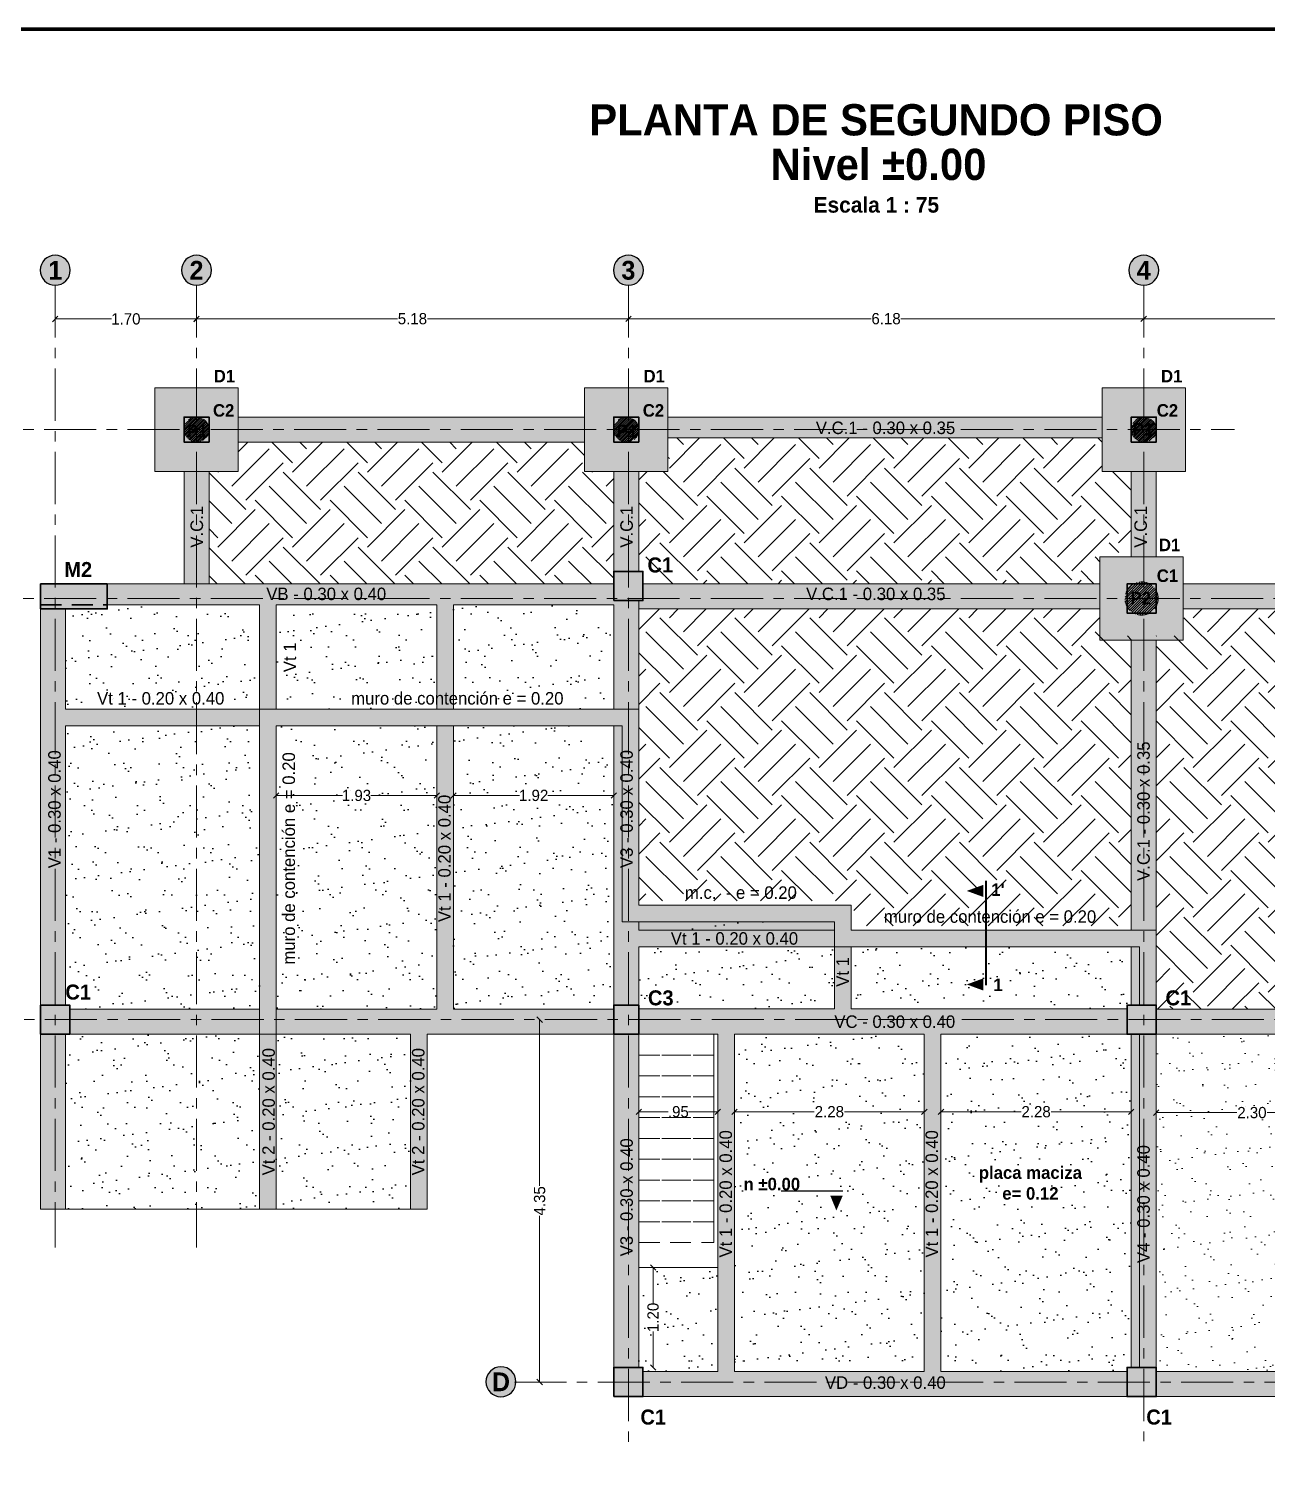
# Model space of a CAD drawing. Header units: metres. Extents: x 187 to 346, y 195 to 238.
# Drawn here: x 214.59 to 229.44, y 213.51 to 230.91 of the extents above; entities that cross this region are included whole.
import ezdxf
from ezdxf.enums import TextEntityAlignment as Align

# ---------------------------------------------------------------- set-up
doc = ezdxf.new("R2010")
doc.units = ezdxf.units.M
doc.linetypes.add('CENTER', pattern=[2, 1.25, -0.25, 0.25, -0.25])
doc.linetypes.add('HIDDEN', pattern=[0.375, 0.25, -0.125])
for name, color, linetype, lineweight, true_color in [('Achu-Columneta', 8, 'Continuous', 13, 0x7a7a7a), ('Achu-Sombra 1', 253, 'Continuous', 13, 0x9c9c9c), ('Achu-Sombra 2', 253, 'Continuous', 13, 0xb0b0b0), ('Achu-Sombra 3', 9, 'Continuous', 13, 0xc9c9c9), ('Achu-Sombra 5', 254, 'Continuous', 13, 0xe8e8e8), ('Achu-Teja', 9, 'Continuous', 5, 0xbdbdbd)]:
    doc.layers.add(name, color=color, linetype=linetype, lineweight=lineweight, true_color=true_color)
for name, color, linetype, lineweight in [('Achu-Tierra', 42, 'Continuous', 5), ('Columnas', 194, 'Continuous', 35), ('Pilote', 7, 'HIDDEN', 20), ('Proyeccion', 8, 'HIDDEN', 9), ('Tex-Col', 251, 'Continuous', 25), ('Tex-Tex', 8, 'Continuous', 25), ('Tex-Vigas', 7, 'Continuous', 13), ('Vigas Cubierta', 144, 'Continuous', 13), ('Zapatas', 134, 'Continuous', 20), ('¡Ejes-Cotas', 7, 'Continuous', 25), ('¡Ejes-Etiqueta', 1, 'Continuous', 30), ('¡Ejes-Linea', 8, 'CENTER', 9), ('¡Ejes-Texto', 7, 'Continuous', 25), ('¡Margen', 152, 'Continuous', 80)]:
    doc.layers.add(name, color=color, linetype=linetype, lineweight=lineweight)
doc.styles.add('Century Gothic Gordas', font='GOTHICB.TTF')
doc.styles.add('Cotas', font='GOTHIC.TTF')
doc.dimstyles.new('NINGUNA', dxfattribs={"dimtxt": 0.1125, "dimasz": 0.065, "dimexe": 0.025, "dimexo": 0.075, "dimgap": 0.005, "dimtad": 0, "dimtoh": 1, "dimzin": 4, "dimdsep": 46, "dimtxsty": 'Cotas', "dimblk": 'OBLIQUE', "dimcen": 0, "dimse1": 1, "dimse2": 1, "dimclrd": 256, "dimclre": 256, "dimclrt": 256, "dimadec": 1, "dimazin": 0, "dimtfac": 1.333333, "dimtix": 1, "dimtofl": 0, "dimtmove": 2, "dimatfit": 0, "dimfxl": 1, "dimtolj": 1, "dimtzin": 0, "dimlwd": 9, "dimlwe": 9, "dimarcsym": 0})

# ---------------------------------------------------------------- blocks, each defined once
blk = doc.blocks.new('_Oblique')
at = {"color": 0, "linetype": 'ByBlock', "lineweight": -2}
blk.add_line((-0.5, -0.5), (0.5, 0.5), dxfattribs=at)
blk = doc.blocks.new('*D299')
at = {"layer": 'Defpoints', "color": 0, "transparency": 16777216}
for p in [(214.732, 219.029), (220.718, 214.682), (221.781, 214.682)]:
    blk.add_point(p, dxfattribs=at)
at = {"layer": '¡Ejes-Cotas', "lineweight": 9, "transparency": 16777216}
for p, q in [((220.718, 219.029), (220.718, 217.036)), ((220.718, 214.682), (220.718, 216.674))]:
    blk.add_line(p, q, dxfattribs=at)
at = {"layer": '¡Ejes-Cotas', "lineweight": 9, "transparency": 16777216, "xscale": 0.065, "yscale": 0.065, "zscale": 0.065}
for p, rotation in [((220.718, 219.029), 90), ((220.718, 214.682), 270)]:
    blk.add_blockref('_Oblique', p, dxfattribs=dict(at, rotation=rotation))
at = {"layer": '¡Ejes-Cotas', "transparency": 16777216, "insert": (220.718, 216.855), "char_height": 0.135, "attachment_point": 5, "rotation": 90, "style": 'Cotas'}
blk.add_mtext('\\A1;4.35', dxfattribs=at)
blk = doc.blocks.new('*D300')
at = {"layer": 'Defpoints', "color": 0, "transparency": 16777216}
for p in [(223.056, 217.952), (225.333, 217.956), (225.333, 217.924)]:
    blk.add_point(p, dxfattribs=at)
at = {"layer": '¡Ejes-Cotas', "lineweight": 9, "transparency": 16777216}
for p, q in [((223.056, 217.924), (224.013, 217.924)), ((225.333, 217.924), (224.376, 217.924))]:
    blk.add_line(p, q, dxfattribs=at)
at = {"layer": '¡Ejes-Cotas', "lineweight": 9, "transparency": 16777216, "xscale": 0.065, "yscale": 0.065, "zscale": 0.065, "rotation": 180}
blk.add_blockref('_Oblique', (223.056, 217.924), dxfattribs=at)
at = {"layer": '¡Ejes-Cotas', "lineweight": 9, "transparency": 16777216, "xscale": 0.065, "yscale": 0.065, "zscale": 0.065}
blk.add_blockref('_Oblique', (225.333, 217.924), dxfattribs=at)
at = {"layer": '¡Ejes-Cotas', "transparency": 16777216, "insert": (224.194, 217.924), "char_height": 0.135, "attachment_point": 5, "style": 'Cotas'}
blk.add_mtext('\\A1;2.28', dxfattribs=at)
blk = doc.blocks.new('Relleno Etiqueta Eje')
at = {"true_color": 0xe0e0e0}
h = blk.add_hatch(color=254, dxfattribs=at)
h.dxf.hatch_style = 1
edge = h.paths.add_edge_path()
edge.add_arc((0, 0), 0.16, 0, 360)
blk.add_circle((0, 0), 0.16)
blk = doc.blocks.new('*D306')
at = {"layer": 'Defpoints', "color": 0, "transparency": 16777216}
for p in [(225.533, 217.924), (227.815, 217.924), (227.815, 217.924)]:
    blk.add_point(p, dxfattribs=at)
at = {"layer": '¡Ejes-Cotas', "lineweight": 9, "transparency": 16777216}
for p, q in [((225.533, 217.924), (226.493, 217.924)), ((227.815, 217.924), (226.855, 217.924))]:
    blk.add_line(p, q, dxfattribs=at)
at = {"layer": '¡Ejes-Cotas', "lineweight": 9, "transparency": 16777216, "xscale": 0.065, "yscale": 0.065, "zscale": 0.065, "rotation": 180}
blk.add_blockref('_Oblique', (225.533, 217.924), dxfattribs=at)
at = {"layer": '¡Ejes-Cotas', "lineweight": 9, "transparency": 16777216, "xscale": 0.065, "yscale": 0.065, "zscale": 0.065}
blk.add_blockref('_Oblique', (227.815, 217.924), dxfattribs=at)
at = {"layer": '¡Ejes-Cotas', "transparency": 16777216, "insert": (226.674, 217.924), "char_height": 0.135, "attachment_point": 5, "style": 'Cotas'}
blk.add_mtext('\\A1;2.28', dxfattribs=at)
blk = doc.blocks.new('*D307')
at = {"layer": 'Defpoints', "color": 0, "transparency": 16777216}
for p in [(221.783, 227.437), (216.602, 226.654), (221.783, 226.647)]:
    blk.add_point(p, dxfattribs=at)
at = {"layer": '¡Ejes-Cotas', "lineweight": 9, "transparency": 16777216}
for p, q in [((216.602, 227.437), (219.012, 227.437)), ((221.783, 227.437), (219.372, 227.437))]:
    blk.add_line(p, q, dxfattribs=at)
at = {"layer": '¡Ejes-Cotas', "lineweight": 9, "transparency": 16777216, "xscale": 0.065, "yscale": 0.065, "zscale": 0.065, "rotation": 180}
blk.add_blockref('_Oblique', (216.602, 227.437), dxfattribs=at)
at = {"layer": '¡Ejes-Cotas', "lineweight": 9, "transparency": 16777216, "xscale": 0.065, "yscale": 0.065, "zscale": 0.065}
blk.add_blockref('_Oblique', (221.783, 227.437), dxfattribs=at)
at = {"layer": '¡Ejes-Cotas', "transparency": 16777216, "insert": (219.192, 227.437), "char_height": 0.135, "attachment_point": 5, "style": 'Cotas'}
blk.add_mtext('\\A1;5.18', dxfattribs=at)
blk = doc.blocks.new('*D308')
at = {"layer": 'Defpoints', "color": 0, "transparency": 16777216}
for p in [(235.315, 227.838), (235.315, 227.437), (227.965, 226.647)]:
    blk.add_point(p, dxfattribs=at)
at = {"layer": '¡Ejes-Cotas', "lineweight": 9, "transparency": 16777216}
for p, q in [((227.965, 227.437), (231.464, 227.437)), ((235.315, 227.437), (231.816, 227.437))]:
    blk.add_line(p, q, dxfattribs=at)
at = {"layer": '¡Ejes-Cotas', "lineweight": 9, "transparency": 16777216, "xscale": 0.065, "yscale": 0.065, "zscale": 0.065, "rotation": 180}
blk.add_blockref('_Oblique', (227.965, 227.437), dxfattribs=at)
at = {"layer": '¡Ejes-Cotas', "lineweight": 9, "transparency": 16777216, "xscale": 0.065, "yscale": 0.065, "zscale": 0.065}
blk.add_blockref('_Oblique', (235.315, 227.437), dxfattribs=at)
at = {"layer": '¡Ejes-Cotas', "transparency": 16777216, "insert": (231.64, 227.437), "char_height": 0.135, "attachment_point": 5, "style": 'Cotas'}
blk.add_mtext('\\A1;7.35', dxfattribs=at)
blk = doc.blocks.new('*D309')
at = {"layer": 'Defpoints', "color": 0, "transparency": 16777216}
for p in [(227.965, 227.437), (221.783, 226.647), (227.965, 226.647)]:
    blk.add_point(p, dxfattribs=at)
at = {"layer": '¡Ejes-Cotas', "lineweight": 9, "transparency": 16777216}
for p, q in [((221.783, 227.437), (224.696, 227.437)), ((227.965, 227.437), (225.052, 227.437))]:
    blk.add_line(p, q, dxfattribs=at)
at = {"layer": '¡Ejes-Cotas', "lineweight": 9, "transparency": 16777216, "xscale": 0.065, "yscale": 0.065, "zscale": 0.065, "rotation": 180}
blk.add_blockref('_Oblique', (221.783, 227.437), dxfattribs=at)
at = {"layer": '¡Ejes-Cotas', "lineweight": 9, "transparency": 16777216, "xscale": 0.065, "yscale": 0.065, "zscale": 0.065}
blk.add_blockref('_Oblique', (227.965, 227.437), dxfattribs=at)
at = {"layer": '¡Ejes-Cotas', "transparency": 16777216, "insert": (224.874, 227.437), "char_height": 0.135, "attachment_point": 5, "style": 'Cotas'}
blk.add_mtext('\\A1;6.18', dxfattribs=at)
blk = doc.blocks.new('*D311')
at = {"layer": 'Defpoints', "color": 0, "transparency": 16777216}
for p in [(221.908, 218.854), (222.856, 218.854), (222.856, 217.924)]:
    blk.add_point(p, dxfattribs=at)
at = {"layer": '¡Ejes-Cotas', "lineweight": 9, "transparency": 16777216}
for p, q in [((221.908, 217.924), (222.259, 217.924)), ((222.856, 217.924), (222.504, 217.924))]:
    blk.add_line(p, q, dxfattribs=at)
at = {"layer": '¡Ejes-Cotas', "lineweight": 9, "transparency": 16777216, "xscale": 0.065, "yscale": 0.065, "zscale": 0.065, "rotation": 180}
blk.add_blockref('_Oblique', (221.908, 217.924), dxfattribs=at)
at = {"layer": '¡Ejes-Cotas', "lineweight": 9, "transparency": 16777216, "xscale": 0.065, "yscale": 0.065, "zscale": 0.065}
blk.add_blockref('_Oblique', (222.856, 217.924), dxfattribs=at)
at = {"layer": '¡Ejes-Cotas', "transparency": 16777216, "insert": (222.382, 217.924), "char_height": 0.135, "attachment_point": 5, "style": 'Cotas'}
blk.add_mtext('\\A1;.95', dxfattribs=at)
blk = doc.blocks.new('*D316')
at = {"layer": 'Defpoints', "color": 0, "transparency": 16777216}
for p in [(219.685, 221.718), (221.608, 221.718), (221.608, 221.718)]:
    blk.add_point(p, dxfattribs=at)
at = {"layer": '¡Ejes-Cotas', "lineweight": 9, "transparency": 16777216}
for p, q in [((219.685, 221.718), (220.476, 221.718)), ((221.608, 221.718), (220.817, 221.718))]:
    blk.add_line(p, q, dxfattribs=at)
at = {"layer": '¡Ejes-Cotas', "lineweight": 9, "transparency": 16777216, "xscale": 0.065, "yscale": 0.065, "zscale": 0.065, "rotation": 180}
blk.add_blockref('_Oblique', (219.685, 221.718), dxfattribs=at)
at = {"layer": '¡Ejes-Cotas', "lineweight": 9, "transparency": 16777216, "xscale": 0.065, "yscale": 0.065, "zscale": 0.065}
blk.add_blockref('_Oblique', (221.608, 221.718), dxfattribs=at)
at = {"layer": '¡Ejes-Cotas', "transparency": 16777216, "insert": (220.646, 221.718), "char_height": 0.135, "attachment_point": 5, "style": 'Cotas'}
blk.add_mtext('\\A1;1.92', dxfattribs=at)
blk = doc.blocks.new('*D317')
at = {"layer": 'Defpoints', "color": 0, "transparency": 16777216}
for p in [(217.558, 221.85), (219.485, 221.85), (219.485, 221.718)]:
    blk.add_point(p, dxfattribs=at)
at = {"layer": '¡Ejes-Cotas', "lineweight": 9, "transparency": 16777216}
for p, q in [((217.558, 221.718), (218.351, 221.718)), ((219.485, 221.718), (218.692, 221.718))]:
    blk.add_line(p, q, dxfattribs=at)
at = {"layer": '¡Ejes-Cotas', "lineweight": 9, "transparency": 16777216, "xscale": 0.065, "yscale": 0.065, "zscale": 0.065, "rotation": 180}
blk.add_blockref('_Oblique', (217.558, 221.718), dxfattribs=at)
at = {"layer": '¡Ejes-Cotas', "lineweight": 9, "transparency": 16777216, "xscale": 0.065, "yscale": 0.065, "zscale": 0.065}
blk.add_blockref('_Oblique', (219.485, 221.718), dxfattribs=at)
at = {"layer": '¡Ejes-Cotas', "transparency": 16777216, "insert": (218.521, 221.718), "char_height": 0.135, "attachment_point": 5, "style": 'Cotas'}
blk.add_mtext('\\A1;1.93', dxfattribs=at)
blk = doc.blocks.new('Pilote Dia 20 cm')
at = {"layer": 'Pilote', "linetype": 'Continuous', "lineweight": 5, "true_color": 0x636363}
h = blk.add_hatch(dxfattribs=at)
h.set_pattern_fill('ANSI31', color=251, scale=0.005, style=0)
h.set_pattern_definition([(45, (16.299932, 2.431944), (-0.01122532, 0.01122532), [])])
edge = h.paths.add_edge_path()
edge.add_arc((0, 0), 0.15, 0, 360)
at = {"layer": 'Pilote', "ltscale": 0.4}
blk.add_circle((0, 0), 0.15, dxfattribs=at)
blk = doc.blocks.new('*D322')
at = {"layer": 'Defpoints', "color": 0, "transparency": 16777216}
for p in [(228.115, 218.854), (230.412, 218.854), (230.412, 217.913)]:
    blk.add_point(p, dxfattribs=at)
at = {"layer": '¡Ejes-Cotas', "lineweight": 9, "transparency": 16777216}
for p, q in [((228.115, 217.913), (229.082, 217.913)), ((230.412, 217.913), (229.445, 217.913))]:
    blk.add_line(p, q, dxfattribs=at)
at = {"layer": '¡Ejes-Cotas', "lineweight": 9, "transparency": 16777216, "xscale": 0.065, "yscale": 0.065, "zscale": 0.065, "rotation": 180}
blk.add_blockref('_Oblique', (228.115, 217.913), dxfattribs=at)
at = {"layer": '¡Ejes-Cotas', "lineweight": 9, "transparency": 16777216, "xscale": 0.065, "yscale": 0.065, "zscale": 0.065}
blk.add_blockref('_Oblique', (230.412, 217.913), dxfattribs=at)
at = {"layer": '¡Ejes-Cotas', "transparency": 16777216, "insert": (229.263, 217.913), "char_height": 0.135, "attachment_point": 5, "style": 'Cotas'}
blk.add_mtext('\\A1;2.30', dxfattribs=at)
blk = doc.blocks.new('*D341')
at = {"layer": 'Defpoints', "color": 0, "transparency": 16777216}
for p in [(214.907, 227.437), (214.907, 227.434), (216.602, 227.437)]:
    blk.add_point(p, dxfattribs=at)
at = {"layer": '¡Ejes-Cotas', "lineweight": 9, "transparency": 16777216}
for p, q in [((214.907, 227.434), (215.583, 227.434)), ((216.602, 227.434), (215.925, 227.434))]:
    blk.add_line(p, q, dxfattribs=at)
at = {"layer": '¡Ejes-Cotas', "lineweight": 9, "transparency": 16777216, "xscale": 0.065, "yscale": 0.065, "zscale": 0.065, "rotation": 180}
blk.add_blockref('_Oblique', (214.907, 227.434), dxfattribs=at)
at = {"layer": '¡Ejes-Cotas', "lineweight": 9, "transparency": 16777216, "xscale": 0.065, "yscale": 0.065, "zscale": 0.065}
blk.add_blockref('_Oblique', (216.602, 227.434), dxfattribs=at)
at = {"layer": '¡Ejes-Cotas', "transparency": 16777216, "insert": (215.754, 227.434), "char_height": 0.135, "attachment_point": 5, "style": 'Cotas'}
blk.add_mtext('\\A1;1.70', dxfattribs=at)
blk = doc.blocks.new('*D411')
at = {"layer": 'Defpoints', "color": 0, "transparency": 16777216}
for p in [(221.958, 216.057), (222.079, 216.057), (221.958, 214.857)]:
    blk.add_point(p, dxfattribs=at)
at = {"layer": '¡Ejes-Cotas', "lineweight": 9, "transparency": 16777216}
for p, q in [((222.079, 216.057), (222.079, 215.628)), ((222.079, 214.857), (222.079, 215.286))]:
    blk.add_line(p, q, dxfattribs=at)
at = {"layer": '¡Ejes-Cotas', "lineweight": 9, "transparency": 16777216, "xscale": 0.065, "yscale": 0.065, "zscale": 0.065}
for p, rotation in [((222.079, 216.057), 90), ((222.079, 214.857), 270)]:
    blk.add_blockref('_Oblique', p, dxfattribs=dict(at, rotation=rotation))
at = {"layer": '¡Ejes-Cotas', "transparency": 16777216, "insert": (222.079, 215.457), "char_height": 0.135, "attachment_point": 5, "rotation": 90, "style": 'Cotas'}
blk.add_mtext('\\A1;1.20', dxfattribs=at)
blk = doc.blocks.new('*D424')
at = {"layer": 'Defpoints', "color": 0, "transparency": 16777216}
for p in [(214.055, 219.029), (214.055, 216.755), (214.732, 216.755)]:
    blk.add_point(p, dxfattribs=at)
at = {"layer": '¡Ejes-Cotas', "lineweight": 9, "transparency": 16777216}
for p, q in [((214.055, 219.029), (214.055, 218.074)), ((214.055, 216.755), (214.055, 217.71))]:
    blk.add_line(p, q, dxfattribs=at)
at = {"layer": '¡Ejes-Cotas', "lineweight": 9, "transparency": 16777216, "xscale": 0.065, "yscale": 0.065, "zscale": 0.065}
for p, rotation in [((214.055, 219.029), 90), ((214.055, 216.755), 270)]:
    blk.add_blockref('_Oblique', p, dxfattribs=dict(at, rotation=rotation))
at = {"layer": '¡Ejes-Cotas', "transparency": 16777216, "insert": (214.055, 217.892), "char_height": 0.135, "attachment_point": 5, "rotation": 90, "style": 'Cotas'}
blk.add_mtext('\\A1;2.27', dxfattribs=at)

msp = doc.modelspace()

# ---------------------------------------------------------------- hatches: boundary and pattern name
at = {"layer": 'Achu-Columneta'}
h = msp.add_hatch(color=256, dxfattribs=at)
h.dxf.hatch_style = 2
h.paths.add_polyline_path([(221.6077, 224.0562), (221.9577, 224.0562), (221.9577, 224.4062), (221.6077, 224.4062)])
h = msp.add_hatch(color=256, dxfattribs=at)
h.dxf.hatch_style = 2
h.paths.add_polyline_path([(214.7316, 224.0062), (215.5316, 224.0062), (215.5316, 224.2562), (214.7316, 224.2562)])
h = msp.add_hatch(color=256, dxfattribs=at)
h.dxf.hatch_style = 2
h.paths.add_polyline_path([(214.7316, 218.8537), (215.0816, 218.8537), (215.0816, 219.2037), (214.7316, 219.2037)])
h = msp.add_hatch(color=256, dxfattribs=at)
h.dxf.hatch_style = 2
h.paths.add_polyline_path([(221.608, 218.8537), (221.908, 218.8537), (221.908, 219.2037), (221.608, 219.2037)])
h = msp.add_hatch(color=256, dxfattribs=at)
h.dxf.hatch_style = 2
h.paths.add_polyline_path([(227.765, 218.8537), (228.115, 218.8537), (228.115, 219.2037), (227.765, 219.2037)])
h = msp.add_hatch(color=256, dxfattribs=at)
h.dxf.hatch_style = 2
h.paths.add_polyline_path([(221.6077, 214.5067), (221.9577, 214.5067), (221.9577, 214.8567), (221.6077, 214.8567)])
h = msp.add_hatch(color=256, dxfattribs=at)
h.dxf.hatch_style = 2
h.paths.add_polyline_path([(227.765, 214.5067), (228.115, 214.5067), (228.115, 214.8567), (227.765, 214.8567)])
at = {"layer": 'Achu-Sombra 1', "linetype": 'Continuous', "lineweight": 5}
h = msp.add_hatch(color=256, dxfattribs=at)
h.paths.add_polyline_path([(215.5316, 224.0062), (214.9066, 224.0062), (214.9066, 223.9562), (215.5316, 223.9562)])
h.paths.add_polyline_path([(214.9066, 224.0062), (214.7316, 224.0062), (214.7316, 223.9562), (214.9066, 223.9562)])
h = msp.add_hatch(color=256, dxfattribs=at)
h.dxf.hatch_style = 1
h.paths.add_polyline_path([(221.9083, 222.7537), (217.3582, 222.7537), (217.358, 218.8537), (217.558, 218.8537), (217.558, 222.5537), (221.7077, 222.5537), (221.7077, 220.2037), (224.2555, 220.2037), (224.2555, 219.9037), (227.915, 219.9037), (227.915, 219.2037), (228.115, 219.2037), (228.115, 220.1037), (224.4555, 220.1037), (224.4555, 220.4037), (221.908, 220.4037)])
h.paths.add_polyline_path([(228.115, 218.8537), (227.915, 218.8537), (227.915, 214.8567), (228.115, 214.8567)])
at = {"layer": 'Achu-Sombra 2', "linetype": 'ByBlock', "lineweight": -2}
h = msp.add_hatch(color=256, dxfattribs=at)
h.dxf.hatch_style = 1
h.paths.add_polyline_path([(216.4516, 225.9562), (216.7516, 225.9562), (216.7516, 226.2562), (216.4516, 226.2562)])
h = msp.add_hatch(color=256, dxfattribs=at)
h.dxf.hatch_style = 1
h.paths.add_polyline_path([(221.6077, 225.9562), (221.9077, 225.9562), (221.9077, 226.2562), (221.6077, 226.2562)])
h = msp.add_hatch(color=256, dxfattribs=at)
h.dxf.hatch_style = 1
h.paths.add_polyline_path([(227.815, 225.9562), (228.115, 225.9562), (228.115, 226.2562), (227.815, 226.2562)])
h = msp.add_hatch(color=256, dxfattribs=at)
h.dxf.hatch_style = 1
h.paths.add_polyline_path([(227.765, 223.9062), (228.115, 223.9062), (228.115, 224.2562), (227.765, 224.2562)])
at = {"layer": 'Achu-Sombra 3', "linetype": 'Continuous', "lineweight": 5}
h = msp.add_hatch(color=256, dxfattribs=at)
h.dxf.hatch_style = 1
h.paths.add_polyline_path([(221.2577, 226.2562), (217.1016, 226.2562), (217.1016, 225.9562), (221.2577, 225.9562)])
h.paths.add_polyline_path([(216.7516, 225.6062), (216.4516, 225.6062), (216.4516, 224.2562), (216.7516, 224.2562)])
at = {"layer": 'Achu-Sombra 3', "linetype": 'ByBlock', "lineweight": -2}
h = msp.add_hatch(color=256, dxfattribs=at)
h.dxf.hatch_style = 1
h.paths.add_polyline_path([(227.465, 226.2562), (222.2577, 226.2562), (222.2577, 226.0062), (227.465, 226.0062)])
h.paths.add_polyline_path([(221.908, 225.6062), (221.608, 225.6062), (221.608, 224.4062), (221.908, 224.4062)])
h.paths.add_polyline_path([(227.44, 224.2562), (221.9577, 224.2562), (221.9577, 224.0562), (221.908, 224.0562), (221.908, 223.9562), (227.44, 223.9562)])
h.paths.add_polyline_path([(234.515, 224.2562), (228.44, 224.2562), (228.44, 223.9562), (234.515, 223.9562)])
h.paths.add_polyline_path([(235.7138, 223.7312), (235.417, 223.7312), (235.417, 219.1537), (235.7138, 219.1537)])
h.paths.add_polyline_path([(228.115, 223.5812), (227.815, 223.5812), (227.815, 220.1037), (228.115, 220.1037)])
h.paths.add_polyline_path([(235.7138, 218.8537), (235.415, 218.8537), (235.415, 214.7076), (235.7138, 214.7076)])
h.paths.add_polyline_path([(234.9125, 219.1537), (228.115, 219.1537), (228.115, 218.8537), (234.9125, 218.8537)])
h.paths.add_polyline_path([(235.6825, 214.8067), (228.115, 214.8067), (228.115, 214.5067), (235.6825, 214.5067)])
h = msp.add_hatch(color=256, dxfattribs=at)
h.dxf.hatch_style = 1
h.paths.add_polyline_path([(221.6077, 224.2562), (215.5316, 224.2562), (215.5316, 224.0062), (217.358, 224.0062), (217.358, 222.7537), (217.558, 222.7537), (217.558, 224.0062), (219.4846, 224.0062), (219.4846, 222.7537), (219.6846, 222.7537), (219.6846, 224.0062), (221.608, 224.0062), (221.608, 222.7537), (221.908, 222.7537), (221.908, 224.0562), (221.6077, 224.0562)])
h = msp.add_hatch(color=256, dxfattribs=at)
h.dxf.hatch_style = 1
h.paths.add_polyline_path([(219.6846, 222.5537), (219.4846, 222.5537), (219.4846, 219.1537), (217.558, 219.1537), (217.558, 218.8537), (219.1701, 218.8537), (219.1701, 216.7548), (219.3701, 216.7548), (219.3702, 218.8537), (221.608, 218.8537), (221.608, 219.1537), (219.6846, 219.1537)])
h.paths.add_polyline_path([(217.558, 218.8537), (217.358, 218.8537), (217.358, 216.7548), (217.558, 216.7548)])
h.paths.add_polyline_path([(217.358, 219.1537), (215.0816, 219.1537), (215.0816, 218.8537), (217.358, 218.8537)])
h.paths.add_polyline_path([(215.0316, 218.8537), (214.7316, 218.8537), (214.7316, 216.7548), (215.0316, 216.7548)])
h.paths.add_polyline_path([(215.0316, 222.5537), (217.358, 222.5537), (217.358, 222.7537), (215.0316, 222.7537), (215.0316, 223.9562), (214.7316, 223.9562), (214.7316, 219.2037), (215.0316, 219.2037)])
h = msp.add_hatch(color=256, dxfattribs=at)
h.dxf.hatch_style = 1
h.paths.add_polyline_path([(224.2555, 220.2037), (221.908, 220.2037), (221.7077, 220.2037), (221.7077, 222.5537), (221.608, 222.5537), (221.608, 219.2037), (221.908, 219.2037), (221.908, 219.9037), (224.2555, 219.9037)])
h = msp.add_hatch(color=256, dxfattribs=at)
h.dxf.hatch_style = 1
h.paths.add_polyline_path([(224.4555, 219.9037), (224.2555, 219.9037), (224.2555, 219.1575), (224.4555, 219.1575)])
h = msp.add_hatch(color=256, dxfattribs=at)
h.dxf.hatch_style = 1
h.paths.add_polyline_path([(227.915, 218.8537), (227.815, 218.8537), (227.815, 214.8567), (227.915, 214.8567)])
h.paths.add_polyline_path([(227.915, 220.0037), (227.815, 220.0037), (227.815, 219.2037), (227.915, 219.2037)])
h = msp.add_hatch(color=256, dxfattribs=at)
h.dxf.hatch_style = 1
h.paths.add_polyline_path([(227.765, 214.8067), (225.5331, 214.8067), (225.5331, 218.8537), (227.765, 218.8537), (227.765, 219.1575), (221.908, 219.1575), (221.908, 218.8537), (222.8555, 218.8537), (222.8555, 214.8067), (221.9577, 214.8067), (221.9577, 214.5067), (227.765, 214.5067)])
h.paths.add_polyline_path([(223.0555, 214.8067), (223.0555, 218.8537), (225.3331, 218.8537), (225.3331, 214.8067)], flags=17)
h.paths.add_polyline_path([(221.908, 218.8537), (221.608, 218.8537), (221.608, 214.8567), (221.908, 214.8567)])
at = {"layer": 'Achu-Sombra 5', "linetype": 'Continuous', "lineweight": 5}
h = msp.add_hatch(color=256, dxfattribs=at)
h.dxf.hatch_style = 1
h.paths.add_polyline_path([(217.1016, 226.6062), (216.1016, 226.6062), (216.1016, 225.6062), (217.1016, 225.6062)])
h.paths.add_polyline_path([(216.4516, 225.9562), (216.4516, 226.2562), (216.7516, 226.2562), (216.7516, 225.9562)], flags=16)
h.paths.add_polyline_path([(216.4516, 226.1062, -1), (216.7516, 226.1062, -1)], flags=16)
h = msp.add_hatch(color=256, dxfattribs=at)
h.dxf.hatch_style = 1
h.paths.add_polyline_path([(222.2577, 226.6062), (221.2577, 226.6062), (221.2577, 225.6062), (222.2577, 225.6062)])
h.paths.add_polyline_path([(221.9077, 226.2562), (221.9077, 225.9562), (221.6077, 225.9562), (221.6077, 226.2562)], flags=16)
h.paths.add_polyline_path([(228.465, 226.6062), (227.465, 226.6062), (227.465, 225.6062), (228.465, 225.6062)])
h.paths.add_polyline_path([(228.115, 226.2562), (228.115, 225.9562), (227.815, 225.9562), (227.815, 226.2562)], flags=16)
h.paths.add_polyline_path([(228.44, 224.5812), (227.44, 224.5812), (227.44, 223.5812), (228.44, 223.5812)])
h.paths.add_polyline_path([(228.115, 224.2562), (228.115, 223.9062), (227.765, 223.9062), (227.765, 224.2562)], flags=16)
h.paths.add_polyline_path([(236.115, 224.5312), (234.515, 224.5312), (234.515, 223.7312), (236.115, 223.7312)])
h.paths.add_polyline_path([(234.915, 224.2562), (235.685, 224.2562), (235.685, 224.0062), (234.915, 224.0062)], flags=16)
h = msp.add_hatch(color=256, dxfattribs=at)
h.dxf.hatch_style = 1
h.paths.add_polyline_path([(228.115, 225.6062), (227.815, 225.6062), (227.815, 224.5812), (228.115, 224.5812)])
at = {"layer": 'Achu-Teja', "lineweight": -2}
h = msp.add_hatch(dxfattribs=at)
h.set_pattern_fill('AR-SAND', color=256, scale=0.008)
h.set_pattern_definition([(37.5, (168.93672, 254.0956), (-0.0128003, 0.3915306), [0, -0.308864, 0, -0.34544, 0, -0.3302]), (7.5, (168.9367, 254.0956), (0.3596186, 0.57346), [0, -0.166624, 0, -0.278384, 0, -0.10668]), (327.5, (168.6868, 254.0956), (0.6327939, 0.0011497), [0, -0.1016, 0, -0.36576, 0, -0.47752]), (317.5, (168.6868, 254.0956), (0.610845, 0.1783435), [0, -0.0508, 0, -0.239776, 0, -0.27432])])
h.paths.add_polyline_path([(217.358, 222.5537), (215.0316, 222.5537), (215.0316, 219.2037), (215.0816, 219.2037), (215.0816, 219.1537), (217.358, 219.1537)])
h.paths.add_polyline_path([(219.4846, 222.5537), (217.558, 222.5537), (217.558, 219.1537), (219.4846, 219.1537)])
h.paths.add_polyline_path([(221.608, 222.5537), (219.6846, 222.5537), (219.6846, 219.1537), (221.608, 219.1537), (221.608, 219.2037)])
h.paths.add_polyline_path([(221.608, 224.0062), (219.6846, 224.0062), (219.6846, 222.7537), (221.608, 222.7537)])
h.paths.add_polyline_path([(219.4846, 224.0062), (217.558, 224.0062), (217.558, 222.7537), (219.4846, 222.7537)])
h.paths.add_polyline_path([(217.358, 224.0062), (215.5316, 224.0062), (215.0316, 224.0062), (215.0316, 222.7537), (217.358, 222.7537)])
h.paths.add_polyline_path([(217.358, 218.8537), (215.0816, 218.8537), (215.0316, 218.8537), (215.0316, 216.7548), (217.358, 216.7548)])
h.paths.add_polyline_path([(219.1701, 218.8537), (217.558, 218.8537), (217.558, 216.7548), (219.1701, 216.7548)])
h.paths.add_polyline_path([(222.8555, 218.8537), (222.8555, 218.8287), (222.8555, 216.0567), (221.908, 216.0567), (221.908, 214.8067), (222.8555, 214.8067)])
h.paths.add_polyline_path([(225.3331, 218.8537), (223.0555, 218.8537), (223.0555, 214.8067), (225.3331, 214.8067)])
h.paths.add_polyline_path([(227.815, 218.8537), (227.735, 218.8537), (225.5331, 218.8537), (225.5331, 214.8067), (227.765, 214.8067), (227.765, 214.8567), (227.815, 214.8567)])
h.paths.add_polyline_path([(224.2555, 220.2037), (221.908, 220.2037), (221.908, 220.1037), (224.2555, 220.1037)])
h.paths.add_polyline_path([(224.2555, 219.1575), (224.2555, 219.9037), (221.908, 219.9037), (221.908, 219.1575)])
h.paths.add_polyline_path([(224.4555, 219.9037), (224.4555, 219.1575), (227.765, 219.1575), (227.765, 219.2037), (227.815, 219.2037), (227.815, 219.9037)])
at = {"layer": 'Achu-Teja', "linetype": 'Continuous', "lineweight": 5}
h = msp.add_hatch(dxfattribs=at)
h.set_pattern_fill('AR-SAND', color=256, scale=0.008)
h.set_pattern_definition([(37.5, (203.75178, 254.0956), (-0.0128003, 0.3915306), [0, -0.308864, 0, -0.34544, 0, -0.3302]), (7.5, (203.7518, 254.0956), (0.3596186, 0.57346), [0, -0.166624, 0, -0.278384, 0, -0.10668]), (327.5, (203.50184, 254.0956), (0.632794, 0.0011497), [0, -0.1016, 0, -0.36576, 0, -0.47752]), (317.5, (203.50184, 254.0956), (0.610845, 0.1783435), [0, -0.0508, 0, -0.239776, 0, -0.27432])])
h.paths.add_polyline_path([(230.4019, 218.8537), (228.115, 218.8537), (228.115, 214.8067), (230.4019, 214.8067)])
h.paths.add_polyline_path([(232.8889, 218.8537), (230.6019, 218.8537), (230.6019, 214.8067), (232.8889, 214.8067)])
h.paths.add_polyline_path([(235.285, 218.8537), (234.8825, 218.8537), (233.0889, 218.8537), (233.0889, 214.8067), (235.285, 214.8067)])
h.paths.add_polyline_path([(235.415, 218.8537), (235.285, 218.8537), (235.285, 214.8067), (235.415, 214.8067)])
at = {"layer": 'Achu-Tierra', "linetype": 'Continuous', "lineweight": 5}
h = msp.add_hatch(dxfattribs=at)
h.set_pattern_fill('EARTH', color=256, scale=0.1, angle=45, style=0)
h.set_pattern_definition([(45, (203.7218, 253.9956), (1e-16, 0.898026), [0.635, -0.635]), (45, (203.5534, 254.164), (1e-16, 0.898026), [0.635, -0.635]), (45, (203.385, 254.3324), (1e-16, 0.898026), [0.635, -0.635]), (135, (203.385, 254.4446), (-0.898026, 1e-16), [0.635, -0.635]), (135, (203.5534, 254.613), (-0.898026, 1e-16), [0.635, -0.635]), (135, (203.7218, 254.7814), (-0.898026, 1e-16), [0.635, -0.635])])
h.paths.add_polyline_path([(221.608, 225.6062), (221.2577, 225.6062), (221.2577, 225.9562), (217.1016, 225.9562), (217.1016, 225.6062), (216.7516, 225.6062), (216.7516, 224.2562), (221.6077, 224.2562), (221.6077, 224.4062)])
h = msp.add_hatch(dxfattribs=at)
h.set_pattern_fill('EARTH', color=256, scale=0.1, angle=45, style=0)
h.set_pattern_definition([(45, (203.7518, 254.0456), (0, 0.898026), [0.635, -0.635]), (45, (203.5834, 254.214), (0, 0.898026), [0.635, -0.635]), (45, (203.415, 254.3824), (0, 0.898026), [0.635, -0.635]), (135, (203.415, 254.4946), (-0.898026, 0), [0.635, -0.635]), (135, (203.5834, 254.663), (-0.898026, 0), [0.635, -0.635]), (135, (203.7518, 254.8314), (-0.898026, 0), [0.635, -0.635])])
h.paths.add_polyline_path([(235.417, 223.7312), (234.485, 223.7312), (234.485, 223.9562), (228.44, 223.9562), (228.44, 223.6312), (228.115, 223.6312), (228.115, 219.1537), (235.417, 219.1537)])
h.paths.add_polyline_path([(227.815, 223.6312), (227.44, 223.6312), (227.44, 223.9562), (221.908, 223.9562), (221.908, 220.4537), (224.4855, 220.4537), (224.4855, 220.1537), (227.815, 220.1537)])
h.paths.add_polyline_path([(227.815, 225.6062), (227.465, 225.6062), (227.465, 226.0062), (222.2577, 226.0062), (222.2577, 225.6062), (221.908, 225.6062), (221.908, 224.4562), (221.9877, 224.4562), (221.9877, 224.2562), (227.44, 224.2562), (227.44, 224.6312), (227.815, 224.6312)])

# ---------------------------------------------------------------- linework, layer by layer
at = {"layer": 'Columnas'}
for points in [[(216.4516, 225.9562), (216.7516, 225.9562), (216.7516, 226.2562), (216.4516, 226.2562)], [(216.4516, 226.2562), (216.7516, 226.2562), (216.7516, 225.9562), (216.4516, 225.9562)], [(221.6077, 225.9562), (221.9077, 225.9562), (221.9077, 226.2562), (221.6077, 226.2562)], [(221.6077, 226.2562), (221.9077, 226.2562), (221.9077, 225.9562), (221.6077, 225.9562)], [(227.815, 225.9562), (228.115, 225.9562), (228.115, 226.2562), (227.815, 226.2562)], [(221.6077, 224.0562), (221.9577, 224.0562), (221.9577, 224.4062), (221.6077, 224.4062)], [(214.7316, 223.9562), (215.5316, 223.9562), (215.5316, 224.2562), (214.7316, 224.2562)], [(214.7316, 224.2562), (214.7316, 223.9562), (215.5316, 223.9562), (215.5316, 224.2562)], [(227.765, 224.2562), (228.115, 224.2562), (228.115, 223.9062), (227.765, 223.9062)], [(227.765, 223.9062), (228.115, 223.9062), (228.115, 224.2562), (227.765, 224.2562)], [(214.7316, 219.2037), (215.0816, 219.2037), (215.0816, 218.8537), (214.7316, 218.8537)], [(214.7316, 218.8537), (215.0816, 218.8537), (215.0816, 219.2037), (214.7316, 219.2037)], [(221.608, 218.8537), (221.908, 218.8537), (221.908, 219.2037), (221.608, 219.2037)], [(221.608, 219.2037), (221.908, 219.2037), (221.908, 218.8537), (221.608, 218.8537)], [(227.765, 219.2037), (228.115, 219.2037), (228.115, 218.8537), (227.765, 218.8537)], [(227.765, 218.8537), (228.115, 218.8537), (228.115, 219.2037), (227.765, 219.2037)], [(227.765, 218.8537), (228.115, 218.8537), (228.115, 219.2037), (227.765, 219.2037)], [(221.6077, 214.5067), (221.9577, 214.5067), (221.9577, 214.8567), (221.6077, 214.8567)], [(227.765, 214.8567), (228.115, 214.8567), (228.115, 214.5067), (227.765, 214.5067)], [(227.765, 214.5067), (228.115, 214.5067), (228.115, 214.8567), (227.765, 214.8567)]]:
    msp.add_lwpolyline(points, close=True, dxfattribs=at)
at = {"layer": 'Columnas', "linetype": 'HIDDEN'}
msp.add_lwpolyline([(214.7316, 224.2562), (214.7316, 224.0062), (215.5316, 224.0062), (215.5316, 224.2562)], close=True, dxfattribs=at)
at = {"layer": 'Proyeccion', "linetype": 'HIDDEN', "lineweight": 5}
for points in [[(221.908, 218.6037), (222.808, 218.6037), (222.808, 218.8537), (221.908, 218.8537)], [(221.908, 218.3537), (222.808, 218.3537), (222.808, 218.6037), (221.908, 218.6037)], [(221.908, 218.1037), (222.808, 218.1037), (222.808, 218.3537), (221.908, 218.3537)], [(221.908, 217.8537), (222.808, 217.8537), (222.808, 218.1037), (221.908, 218.1037)], [(221.908, 217.6037), (222.808, 217.6037), (222.808, 217.8537), (221.908, 217.8537)], [(221.908, 217.3537), (222.808, 217.3537), (222.808, 217.6037), (221.908, 217.6037)], [(221.908, 217.1037), (222.808, 217.1037), (222.808, 217.3537), (221.908, 217.3537)], [(221.908, 216.8537), (222.808, 216.8537), (222.808, 217.1037), (221.908, 217.1037)], [(221.908, 216.6037), (222.808, 216.6037), (222.808, 216.8537), (221.908, 216.8537)], [(221.908, 216.3537), (222.808, 216.3537), (222.808, 216.6037), (221.908, 216.6037)]]:
    msp.add_lwpolyline(points, close=True, dxfattribs=at)
at = {"layer": 'Tex-Tex', "linetype": 'CENTER', "lineweight": 40}
msp.add_line((226.0703, 220.6943), (226.0703, 219.3314), dxfattribs=at)
at = {"layer": 'Tex-Tex'}
msp.add_line((224.3546, 216.9722), (223.6145, 216.9722), dxfattribs=at)
for points in [[(226.0419, 220.5731, 0.1465, 0, 0), (225.8424, 220.5731, 0, 0, 0)], [(226.0419, 219.4509, 0.1465, 0, 0), (225.8424, 219.4509, 0, 0, 0)], [(224.2779, 216.7395, 0, 0.15, 0), (224.2793, 216.9179, 0.15, 0.15, 0)]]:
    msp.add_lwpolyline(points, format="xyseb", dxfattribs=at)
at = {"layer": 'Vigas Cubierta'}
for p, q in [((217.1016, 226.2562), (221.2577, 226.2562)), ((222.2577, 226.2562), (227.465, 226.2562)), ((217.1016, 225.9562), (221.2577, 225.9562)), ((222.2577, 226.0062), (227.465, 226.0062)), ((216.4516, 224.2562), (216.4516, 225.6062)), ((216.7516, 224.2562), (216.7516, 225.6062)), ((221.608, 225.6062), (221.608, 224.3562)), ((221.908, 225.6062), (221.908, 224.4062)), ((227.815, 224.5812), (227.815, 225.6062)), ((228.115, 224.5812), (228.115, 225.6062)), ((215.5316, 224.2562), (221.6077, 224.2562)), ((221.958, 224.2562), (227.44, 224.2562)), ((228.44, 224.2562), (234.515, 224.2562)), ((221.908, 224.0562), (221.908, 220.4037)), ((214.7316, 219.2037), (214.7316, 224.0062)), ((215.0316, 222.7537), (215.0316, 223.9562)), ((215.5316, 224.0062), (217.358, 224.0062)), ((217.358, 224.0062), (217.358, 222.7537)), ((217.558, 224.0062), (219.4846, 224.0062)), ((217.558, 224.0062), (217.558, 222.7537)), ((219.4846, 224.0062), (219.4846, 222.7537)), ((219.6846, 224.0062), (221.608, 224.0062)), ((219.6846, 224.0062), (219.6846, 222.7537)), ((221.608, 224.0062), (221.608, 222.7537)), ((221.908, 223.9562), (227.44, 223.9562)), ((228.44, 223.9562), (234.515, 223.9562)), ((227.815, 220.1037), (227.815, 223.5812)), ((228.115, 214.5067), (228.115, 223.5812)), ((217.358, 222.7537), (217.358, 218.8537)), ((215.0316, 219.2037), (215.0316, 222.5537)), ((217.558, 222.5537), (217.558, 218.8537)), ((219.4846, 222.5537), (219.4846, 219.1537)), ((219.6846, 222.5537), (219.6846, 219.1537)), ((221.608, 222.5537), (221.608, 214.8567)), ((221.7077, 220.2037), (221.7077, 222.5537)), ((224.4555, 220.4037), (221.908, 220.4037)), ((224.4555, 220.1037), (224.4555, 220.4037)), ((224.2555, 220.2037), (221.7077, 220.2037)), ((221.908, 220.2037), (221.908, 220.1037)), ((224.2555, 219.9037), (224.2555, 220.2037)), ((224.2555, 220.1037), (221.908, 220.1037)), ((228.115, 220.1037), (224.4555, 220.1037)), ((224.2555, 219.9037), (221.908, 219.9037)), ((221.908, 219.9037), (221.908, 214.8567)), ((227.915, 219.9037), (224.2555, 219.9037)), ((224.2555, 219.9037), (224.2555, 219.1575)), ((224.4555, 219.9037), (224.4555, 219.1575)), ((227.815, 219.2037), (227.815, 219.9037)), ((227.915, 219.2037), (227.915, 219.9037)), ((221.9055, 219.1575), (224.2555, 219.1575)), ((224.4555, 219.1575), (227.765, 219.1575)), ((228.1125, 219.1537), (235.417, 219.1537)), ((214.7316, 218.8537), (214.7316, 216.7548)), ((215.0316, 218.8537), (215.0316, 216.7548)), ((217.358, 218.8537), (217.358, 216.7548)), ((217.358, 218.8537), (217.558, 218.8537)), ((217.558, 218.8537), (217.558, 216.7548)), ((219.1701, 216.7548), (219.1701, 218.8537)), ((219.3701, 216.7548), (219.3701, 218.8537)), ((222.8555, 218.8537), (221.9055, 218.8537)), ((222.8555, 218.8537), (222.8555, 214.8067)), ((223.0555, 218.8537), (223.0555, 214.8067)), ((225.3331, 218.8537), (223.0555, 218.8537)), ((225.3331, 218.8537), (225.3331, 214.8067)), ((225.5331, 218.8537), (225.5331, 214.8067)), ((227.815, 218.8537), (225.5331, 218.8537)), ((227.815, 214.8567), (227.815, 218.8537)), ((227.915, 214.8567), (227.915, 218.8537)), ((230.4119, 218.8537), (228.115, 218.8537)), ((214.7316, 216.7548), (219.3701, 216.7548)), ((221.908, 216.0567), (222.8555, 216.0567)), ((221.9577, 214.8067), (222.8555, 214.8067)), ((223.0555, 214.8067), (225.3331, 214.8067)), ((225.5331, 214.8067), (227.765, 214.8067)), ((228.115, 214.8067), (235.415, 214.8067)), ((221.9555, 214.5067), (234.9125, 214.5067))]:
    msp.add_line(p, q, dxfattribs=at)
for points in [[(215.0316, 222.7537), (217.358, 222.7537)], [(217.3582, 222.7537), (221.9083, 222.7537)], [(217.558, 222.7537), (219.4846, 222.7537)], [(219.6846, 222.7537), (221.608, 222.7537)], [(215.0316, 222.5537), (217.358, 222.5537)], [(217.558, 222.5537), (219.4846, 222.5537)], [(217.5582, 222.5537), (221.7077, 222.5537)], [(219.6846, 222.5537), (221.608, 222.5537)], [(215.0816, 219.1537), (217.358, 219.1537)], [(217.558, 219.1537), (219.4846, 219.1537)], [(219.6846, 219.1537), (221.608, 219.1537)], [(215.0816, 218.8537), (217.358, 218.8537)], [(217.558, 218.8537), (219.1701, 218.8537)], [(219.3701, 218.8537), (221.608, 218.8537)]]:
    msp.add_lwpolyline(points, dxfattribs=at)
at = {"layer": 'Zapatas'}
for points in [[(216.1016, 225.6062), (217.1016, 225.6062), (217.1016, 226.6062), (216.1016, 226.6062)], [(221.2577, 225.6062), (222.2577, 225.6062), (222.2577, 226.6062), (221.2577, 226.6062)], [(227.465, 225.6062), (228.465, 225.6062), (228.465, 226.6062), (227.465, 226.6062)], [(227.44, 223.5812), (228.44, 223.5812), (228.44, 224.5812), (227.44, 224.5812)]]:
    msp.add_lwpolyline(points, close=True, dxfattribs=at)
at = {"layer": '¡Ejes-Linea', "linetype": 'CENTER', "ltscale": 0.5}
for p, q in [((214.9066, 227.8384), (214.9066, 216.2942)), ((216.6016, 227.8384), (216.6016, 216.2942)), ((221.7827, 227.8384), (221.7827, 213.9415)), ((227.965, 227.8384), (227.965, 213.9736)), ((213.7729, 226.1062), (229.0541, 226.1062)), ((213.7729, 224.0812), (236.4584, 224.0812)), ((213.7822, 219.0287), (236.1932, 219.0287)), ((220.4152, 214.6817), (236.6662, 214.6817)), ((220.4152, 214.6817), (229.1818, 214.6817))]:
    msp.add_line(p, q, dxfattribs=at)
at = {"layer": '¡Margen', "flags": 128}
msp.add_lwpolyline([(237.6718, 194.7978), (237.6718, 230.9122), (187.4218, 230.9122), (187.4218, 194.7978)], close=True, dxfattribs=at)

# ---------------------------------------------------------------- block references
at = {"layer": 'Pilote'}
for p in [(216.6016, 226.1062), (221.7577, 226.1062), (227.965, 226.1062)]:
    msp.add_blockref('Pilote Dia 20 cm', p, dxfattribs=at)
at = {"layer": 'Pilote', "xscale": 1.3333333, "yscale": 1.3333333, "zscale": 1.3333333}
msp.add_blockref('Pilote Dia 20 cm', (227.94, 224.0812), dxfattribs=at)
at = {"layer": '¡Ejes-Etiqueta', "xscale": -1.125, "yscale": 1.125, "zscale": 1.125, "rotation": 180}
for p in [(214.9066, 228.0184), (216.6016, 228.0184), (221.7827, 228.0184), (227.965, 228.0184), (220.2539, 214.6843)]:
    msp.add_blockref('Relleno Etiqueta Eje', p, dxfattribs=at)

# ---------------------------------------------------------------- texts
at = {"layer": 'Tex-Col', "ltscale": 0.25, "style": 'Century Gothic Gordas'}
for s, p in [('D1', (217.0651, 226.7484)), ('D1', (222.2212, 226.7484)), ('D1', (228.4286, 226.7484)), ('P1', (216.7338, 226.09)), ('P1', (221.8898, 226.09)), ('P1', (228.0812, 226.1103)), ('D1', (228.4036, 224.7234)), ('P2', (228.0512, 224.0862))]:
    msp.add_text(s, height=0.15, dxfattribs=at).set_placement(p, align=Align.MIDDLE_RIGHT)
at = {"layer": 'Tex-Col', "ltscale": 0.25, "char_height": 0.15, "attachment_point": 5, "style": 'Century Gothic Gordas'}
for s, insert in [('C2 ', (216.9272, 226.3362)), ('C2 ', (222.0833, 226.3362)), ('C2 ', (228.2498, 226.3362)), ('C1 ', (228.2498, 224.3529))]:
    msp.add_mtext_dynamic_manual_height_columns(s, width=2.145217, gutter_width=12.5, heights=[0], dxfattribs=dict(at, insert=insert))
at = {"layer": 'Tex-Tex', "style": 'Century Gothic Gordas'}
for s, height, p in [('PLANTA DE SEGUNDO PISO', 0.375, (224.7544, 229.8232)), ('Nivel ±0.00', 0.375, (224.7835, 229.2887)), ('Escala 1 : 75', 0.1875, (224.7574, 228.8033)), ("1'", 0.15, (226.2161, 220.5877)), ('1', 0.15, (226.2168, 219.4457))]:
    msp.add_text(s, height=height, dxfattribs=at).set_placement(p, align=Align.MIDDLE_CENTER)
at = {"layer": 'Tex-Tex', "char_height": 0.15, "attachment_point": 5, "style": 'Century Gothic Gordas'}
for s, width, gutter_width, insert in [('placa maciza\\Pe= 0.12', 1.571631, 12.5, (226.6056, 217.068)), ('n ±0.00', 1.681235, 0.625, (223.5037, 217.0553))]:
    msp.add_mtext_dynamic_manual_height_columns(s, width=width, gutter_width=gutter_width, heights=[0], dxfattribs=dict(at, insert=insert))
at = {"layer": 'Tex-Vigas', "attachment_point": 5}
for s, width, insert, char_height, style in [('V.C.1 - 0.30 x 0.35', 2.145217, (224.8676, 226.1274), 0.15, 'Cotas'), ('C1 ', 2.145217, (222.1654, 224.4815), 0.18, 'Century Gothic Gordas'), ('M2 ', 2.145217, (215.1823, 224.4283), 0.18, 'Century Gothic Gordas'), ('VB - 0.30 x 0.40', 2.145217, (218.1579, 224.135), 0.15, 'Cotas'), ('V.C.1 - 0.30 x 0.35', 2.145217, (224.751, 224.135), 0.15, 'Cotas'), ('muro de contención e = 0.20', 3.237268, (219.7306, 222.8825), 0.15, 'Cotas'), ('Vt 1 - 0.20 x 0.40', 3.237268, (216.1721, 222.8825), 0.15, 'Cotas'), ('\\pxi-3,l4,t4;m.c.^I - e = 0.20', 2.145217, (223.0574, 220.5519), 0.15, 'Cotas'), ('muro de contención e = 0.20', 3.514716, (226.1213, 220.2643), 0.15, 'Cotas'), ('Vt 1 - 0.20 x 0.40', 2.145217, (223.0552, 220.0019), 0.15, 'Cotas'), ('C1 ', 2.145217, (215.1823, 219.3585), 0.18, 'Century Gothic Gordas'), ('C3', 2.145217, (222.1713, 219.2887), 0.18, 'Century Gothic Gordas'), ('C1 ', 2.145217, (228.3808, 219.2887), 0.18, 'Century Gothic Gordas'), ('VC - 0.30 x 0.40', 2.145217, (224.9787, 219.0039), 0.15, 'Cotas'), ('VD - 0.30 x 0.40', 2.145217, (224.8651, 214.6739), 0.15, 'Cotas'), ('C1 ', 2.145217, (222.0808, 214.2603), 0.18, 'Century Gothic Gordas'), ('C1 ', 2.145217, (228.15, 214.2603), 0.18, 'Century Gothic Gordas')]:
    msp.add_mtext_dynamic_manual_height_columns(s, width=width, gutter_width=12.5, heights=[0], dxfattribs=dict(at, insert=insert, char_height=char_height, style=style))
at = {"layer": 'Tex-Vigas', "char_height": 0.15, "attachment_point": 5, "rotation": 90, "style": 'Cotas'}
for s, width, insert in [('V.C.1', 2.145217, (216.6058, 224.941)), ('V.C.1', 2.145217, (221.7619, 224.941)), ('V.C.1', 2.145217, (227.929, 224.941)), ('Vt 1', 2.145217, (217.7217, 223.3749)), ('V.C.1 - 0.30 x 0.35', 2.145217, (227.9636, 221.5295)), ('V1 - 0.30 x 0.40', 2.145217, (214.8984, 221.5526)), ('muro de contención e = 0.20', 3.317367, (217.709, 220.9626)), ('V3 - 0.30 x 0.40', 2.145217, (221.7619, 221.555)), ('Vt 1 - 0.20 x 0.40', 2.145217, (219.5768, 220.9626)), ('Vt 1', 2.145217, (224.3536, 219.6014)), ('Vt 2 - 0.20 x 0.40', 2.145217, (217.4672, 217.9246)), ('Vt 2 - 0.20 x 0.40', 2.145217, (219.2623, 217.9246)), ('V3 - 0.30 x 0.40', 2.145217, (221.7619, 216.8975)), ('Vt 1 - 0.20 x 0.40', 2.145217, (222.9512, 216.9391)), ('Vt 1 - 0.20 x 0.40', 2.145217, (225.4233, 216.9391)), ('V4 - 0.30 x 0.40', 2.145217, (227.9636, 216.8163))]:
    msp.add_mtext_dynamic_manual_height_columns(s, width=width, gutter_width=12.5, heights=[0], dxfattribs=dict(at, insert=insert))
at = {"layer": '¡Ejes-Texto', "style": 'Century Gothic Gordas'}
for s, p in [('1', (214.9066, 228.0184)), ('2', (216.6016, 228.0184)), ('3', (221.7827, 228.0184)), ('4', (227.965, 228.0184)), ('D', (220.2539, 214.6843))]:
    msp.add_text(s, height=0.225, dxfattribs=at).set_placement(p, align=Align.MIDDLE_CENTER)

# ---------------------------------------------------------------- dimensions: what is measured, and where the dimension line sits
at = {"layer": '¡Ejes-Cotas'}
for base, p1, p2, picture, middle in [((235.315, 227.4367), (227.965, 226.6471), (235.315, 227.8384), '*D308', (231.64, 227.4367)), ((214.9065798651, 227.4339209657), (216.601579865, 227.4367177378), (214.9065798651, 227.4367177378), '*D341', (215.754079865, 227.4339209657)), ((221.7827, 227.4367), (216.6016, 226.6539), (221.7827, 226.6471), '*D307', (219.1921, 227.4367)), ((227.965, 227.4367), (221.7827, 226.6471), (227.965, 226.6471), '*D309', (224.8738, 227.4367)), ((219.4846, 221.7177), (217.558, 221.8499), (219.4846, 221.8499), '*D317', (218.5213, 221.7177)), ((221.608, 221.7177), (219.6846, 221.7177), (221.608, 221.7177), '*D316', (220.6463, 221.7177)), ((222.8555, 217.9239), (221.908, 218.8537), (222.8555, 218.8537), '*D311', (222.3818, 217.9239)), ((230.4119, 217.913), (228.115, 218.8537), (230.4119, 218.8537), '*D322', (229.2635, 217.913)), ((225.3331, 217.9239), (223.0555, 217.952), (225.3331, 217.9564), '*D300', (224.1943, 217.9239)), ((227.815, 217.9239), (225.5331, 217.9239), (227.815, 217.9239), '*D306', (226.6741, 217.9239))]:
    dim = msp.add_linear_dim(base=base, p1=p1, p2=p2, dimstyle='NINGUNA', override={"dimtxt": 0.135}, dxfattribs=at)
    dim.commit()
    dim.dimension.update_dxf_attribs({"geometry": picture, "text_midpoint": middle})
for base, p1, p2, picture, middle in [((214.0552, 216.7548), (214.0552, 219.0287), (214.7316, 216.7548), '*D424', (214.0552, 217.8918)), ((220.7176, 214.6817), (214.7316, 219.0287), (221.7805, 214.6817), '*D299', (220.7176, 216.8552)), ((222.0793, 216.0567), (221.9577, 214.8567), (221.9577, 216.0567), '*D411', (222.0793, 215.4567))]:
    dim = msp.add_linear_dim(base=base, p1=p1, p2=p2, angle=90, dimstyle='NINGUNA', override={"dimtxt": 0.135}, dxfattribs=at)
    dim.commit()
    dim.dimension.update_dxf_attribs({"geometry": picture, "text_midpoint": middle})

doc.saveas('drawing.dxf')
